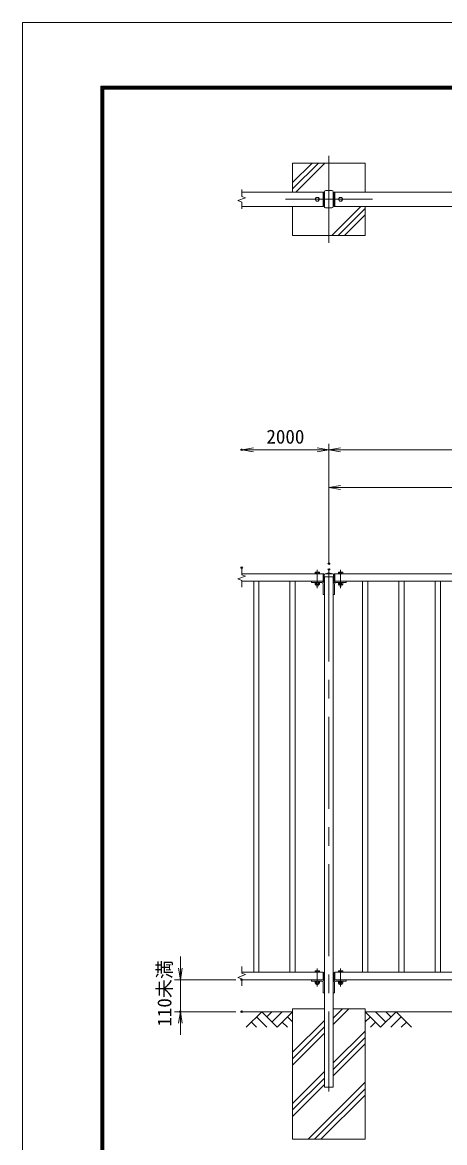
# Model space of a CAD drawing. Units: millimetres, scale not verified. Extents: x -4200 to 4200, y -2970 to 2970.
# Drawn here: x -4200 to -2747, y -892 to 2970 of the extents above; entities that cross this region are included whole.
import ezdxf
from ezdxf.enums import TextEntityAlignment as Align

# ---------------------------------------------------------------- set-up
doc = ezdxf.new("R2010")
doc.units = ezdxf.units.MM
doc.header["$LTSCALE"] = 10
doc.header["$PDMODE"] = 32
doc.header["$PDSIZE"] = 5
doc.linetypes.add('USER1', pattern=[50.8, 31.75, -6.35, 6.35, -6.35])
for name, color, linetype, lineweight in [('0-0_D-BGD', 7, 'Continuous', 18), ('0-1_D-STR4', 7, 'Continuous', 18), ('0-2_D-DCR-HCH', 7, 'Continuous', 13), ('0-3_D-BMK', 2, 'USER1', 13), ('0-4_D-STR1', 1, 'Continuous', 18), ('0-6_D-STR-DIM', 7, 'Continuous', 13), ('0-7_0', 7, 'Continuous', 18), ('0-9_D-STR3', 3, 'Continuous', 13), ('0-B_D-TTL', 7, 'Continuous', 18)]:
    doc.layers.add(name, color=color, linetype=linetype, lineweight=lineweight)
doc.layers.add('0-8_Defpoints', color=253, linetype='Continuous')
doc.styles.add('ＭＳ ゴシック', font='')
doc.styles.get('ＭＳ ゴシック').set_extended_font_data('MS Gothic')

# ---------------------------------------------------------------- blocks, each defined once
blk = doc.blocks.new('_Open')
at = {"layer": '0-7_0'}
blk.add_line((-10, 1.667), (0, 0), dxfattribs=at)
blk.add_lwpolyline([(-10, -1.667), (0, 0), (-10, 0)], dxfattribs=at)

msp = doc.modelspace()

# ---------------------------------------------------------------- linework, layer by layer
at = {"layer": '0-0_D-BGD'}
for p, q in [((-3269.71, -440.9), (-3444.71, -440.9)), ((-1269.71, -440.9), (-3019.71, -440.9))]:
    msp.add_line(p, q, dxfattribs=at)
at = {"layer": '0-1_D-STR4'}
for p, q in [((-3019.71, 2485.37), (-3269.71, 2485.37)), ((-3269.71, 2485.37), (-3269.71, 2385.37)), ((-3019.71, 2385.37), (-3019.71, 2485.37)), ((-3269.71, 2335.37), (-3269.71, 2235.37)), ((-3269.71, -430.9), (-3269.71, -880.9)), ((-3159.71, -430.9), (-3269.71, -430.9)), ((-3019.71, -430.9), (-3129.71, -430.9)), ((-3019.71, -430.9), (-3019.71, -880.9)), ((-3019.71, -880.9), (-3269.71, -880.9))]:
    msp.add_line(p, q, dxfattribs=at)
msp.add_lwpolyline([(-3269.71, 2235.37), (-3019.71, 2235.37), (-3019.71, 2335.37)], dxfattribs=at)
at = {"layer": '0-2_D-DCR-HCH'}
for p, q in [((-3269.71, 2396.34), (-3180.68, 2485.37)), ((-3269.71, 2418.43), (-3202.78, 2485.37)), ((-3258.58, 2385.37), (-3158.58, 2485.37)), ((-3034.71, 2335.37), (-3134.71, 2235.37)), ((-3019.71, 2328.27), (-3112.61, 2235.37)), ((-3019.71, 2306.17), (-3090.52, 2235.37)), ((-3376.13, -440.9), (-3429.35, -494.11)), ((-3393.87, -458.64), (-3358.23, -494.11)), ((-3376.13, -440.9), (-3322.92, -494.11)), ((-3358.4, -458.64), (-3340.66, -440.9)), ((-3340.66, -476.38), (-3305.18, -440.9)), ((-3322.92, -494.11), (-3269.71, -440.9)), ((-3287.45, -458.64), (-3269.71, -476.3)), ((-3129.71, -484.92), (-3075.69, -430.9)), ((-3129.71, -462.82), (-3097.79, -430.9)), ((-2966.5, -494.11), (-3019.71, -440.9)), ((-3001.97, -458.64), (-3019.71, -476.3)), ((-2948.76, -476.38), (-2984.24, -440.9)), ((-2913.29, -440.9), (-2966.5, -494.11)), ((-2930.93, -458.73), (-2948.76, -440.9)), ((-2895.55, -458.64), (-2931.19, -494.11)), ((-2913.29, -440.9), (-2860.07, -494.11)), ((-3411.61, -476.38), (-3393.79, -494.11)), ((-3305.18, -476.38), (-3287.37, -494.11)), ((-3269.71, -580.73), (-3159.71, -470.73)), ((-3269.71, -602.82), (-3159.71, -492.82)), ((-2984.24, -476.38), (-3002.05, -494.11)), ((-2877.81, -476.38), (-2895.63, -494.11)), ((-3269.71, -624.92), (-3159.71, -514.92)), ((-3129.71, -617.5), (-3019.71, -507.5)), ((-3129.71, -639.6), (-3019.71, -529.6)), ((-3129.71, -661.7), (-3019.71, -551.7)), ((-3269.71, -757.5), (-3159.71, -647.5)), ((-3269.71, -779.6), (-3159.71, -669.6)), ((-3269.71, -801.7), (-3159.71, -691.7)), ((-3216.33, -880.9), (-3019.71, -684.28)), ((-3194.24, -880.9), (-3019.71, -706.38)), ((-3172.14, -880.9), (-3019.71, -728.47))]:
    msp.add_line(p, q, dxfattribs=at)
at = {"layer": '0-3_D-BMK'}
for p, q in [((-3144.71, 2210.37), (-3144.71, 2510.37)), ((-2994.71, 2360.37), (-3294.71, 2360.37)), ((-3184.71, 1082.45), (-3184.71, 1019.75)), ((-3144.71, 1084.1), (-3144.71, -715.9)), ((-3104.71, 1082.45), (-3104.71, 1019.75)), ((-3184.71, -291.55), (-3184.71, -354.25)), ((-3104.71, -291.55), (-3104.71, -354.25))]:
    msp.add_line(p, q, dxfattribs=at)
at = {"layer": '0-4_D-STR1'}
for p, q in [((-3444.71, 2385.37), (-3164.71, 2385.37)), ((-3164.71, 2335.37), (-3164.71, 2385.37)), ((-3164.21, 2385.12), (-3164.71, 2385.12)), ((-3162.71, 2383.62), (-3162.71, 2337.12)), ((-3162.71, 2380.79), (-3159.71, 2380.79)), ((-3159.71, 2385.77), (-3159.71, 2334.97)), ((-3155.11, 2390.37), (-3134.31, 2390.37)), ((-3129.71, 2334.97), (-3129.71, 2385.77)), ((-3126.71, 2380.79), (-3129.71, 2380.79)), ((-3126.71, 2383.62), (-3126.71, 2337.12)), ((-3125.21, 2385.12), (-3124.71, 2385.12)), ((-3124.71, 2335.37), (-3124.71, 2385.37)), ((-1164.71, 2385.37), (-3124.71, 2385.37)), ((-3444.71, 2335.37), (-3164.71, 2335.37)), ((-3164.21, 2335.62), (-3164.71, 2335.62)), ((-3162.71, 2340.79), (-3159.71, 2340.79)), ((-3155.11, 2330.37), (-3134.31, 2330.37)), ((-3126.71, 2340.79), (-3129.71, 2340.79)), ((-3125.21, 2335.62), (-3124.71, 2335.62)), ((-1164.71, 2335.37), (-3124.71, 2335.37)), ((-3164.71, 1069.1), (-3444.71, 1069.1)), ((-3164.71, 1043.1), (-3444.71, 1043.1)), ((-3403.71, 1043.1), (-3403.71, -304.9)), ((-3385.71, 1043.1), (-3385.71, -304.9)), ((-3278.71, 1043.1), (-3278.71, -304.9)), ((-3260.71, 1043.1), (-3260.71, -304.9)), ((-3204.71, 1043.1), (-3204.71, 1038.6)), ((-3204.71, 1043.1), (-3168.71, 1043.1)), ((-3164.71, 1069.1), (-3164.71, 1043.1)), ((-3164.21, 1068.85), (-3164.71, 1068.85)), ((-3164.21, 1043.35), (-3164.71, 1043.35)), ((-3162.71, 1044.85), (-3162.71, 1067.35)), ((-3160.96, 1066.1), (-3160.96, 1059.1)), ((-3160.96, 1059.1), (-3128.46, 1059.1)), ((-3159.71, 1059.1), (-3159.71, -700.9)), ((-3144.71, 1072.1), (-3157.96, 1069.1)), ((-3157.96, 1069.1), (-3131.46, 1069.1)), ((-3144.71, 1072.1), (-3131.46, 1069.1)), ((-3129.71, -700.9), (-3129.71, 1059.1)), ((-3128.46, 1066.1), (-3128.46, 1059.1)), ((-3126.71, 1044.85), (-3126.71, 1067.35)), ((-3125.21, 1068.85), (-3124.71, 1068.85)), ((-3125.21, 1043.35), (-3124.71, 1043.35)), ((-3124.71, 1069.1), (-1164.71, 1069.1)), ((-3124.71, 1069.1), (-3124.71, 1043.1)), ((-3124.71, 1043.1), (-1164.71, 1043.1)), ((-3084.71, 1043.1), (-3120.71, 1043.1)), ((-3084.71, 1043.1), (-3084.71, 1038.6)), ((-3028.71, 1043.1), (-3028.71, -304.9)), ((-3010.71, 1043.1), (-3010.71, -304.9)), ((-2903.71, 1043.1), (-2903.71, -304.9)), ((-2885.71, 1043.1), (-2885.71, -304.9)), ((-2778.71, 1043.1), (-2778.71, -304.9)), ((-2760.71, 1043.1), (-2760.71, -304.9)), ((-3204.71, 1038.6), (-3168.71, 1038.6)), ((-3164.21, 1034.1), (-3164.21, 998.1)), ((-3125.21, 1034.1), (-3125.21, 998.1)), ((-3084.71, 1038.6), (-3120.71, 1038.6)), ((-3164.21, 998.1), (-3159.71, 998.1)), ((-3125.21, 998.1), (-3129.71, 998.1)), ((-3164.71, -304.9), (-3444.71, -304.9)), ((-3164.71, -304.9), (-3164.71, -330.9)), ((-3164.71, -304.9), (-3164.71, -330.9)), ((-3164.21, -305.15), (-3164.71, -305.15)), ((-3162.71, -329.15), (-3162.71, -306.65)), ((-3126.71, -329.15), (-3126.71, -306.65)), ((-3125.21, -305.15), (-3124.71, -305.15)), ((-3124.71, -304.9), (-1164.71, -304.9)), ((-3124.71, -304.9), (-3124.71, -330.9)), ((-3164.71, -330.9), (-3444.71, -330.9)), ((-3204.71, -330.9), (-3204.71, -335.4)), ((-3204.71, -330.9), (-3168.71, -330.9)), ((-3204.71, -335.4), (-3168.71, -335.4)), ((-3164.21, -330.65), (-3164.71, -330.65)), ((-3164.21, -339.9), (-3164.21, -375.9)), ((-3125.21, -330.65), (-3124.71, -330.65)), ((-3125.21, -339.9), (-3125.21, -375.9)), ((-3124.71, -330.9), (-1164.71, -330.9)), ((-3084.71, -330.9), (-3120.71, -330.9)), ((-3084.71, -335.4), (-3120.71, -335.4)), ((-3084.71, -330.9), (-3084.71, -335.4)), ((-3164.21, -375.9), (-3159.71, -375.9)), ((-3125.21, -375.9), (-3129.71, -375.9)), ((-3159.71, -700.9), (-3129.71, -700.9))]:
    msp.add_line(p, q, dxfattribs=at)
for centre, radius, start, end in [((-3164.21, 2383.62), 1.5, 0, 90), ((-3155.11, 2385.77), 4.6, 90.00002, 179.99999), ((-3134.31, 2385.77), 4.6, 0, 90.00002), ((-3125.21, 2383.62), 1.5, 90.00004, 180.00004), ((-3164.21, 2337.12), 1.5, 270, 0), ((-3155.11, 2334.97), 4.6, 179.99999, 270.00002), ((-3134.31, 2334.97), 4.6, 270.00002, 0), ((-3125.21, 2337.12), 1.5, 180.00004, 270.00004), ((-3168.71, 1034.1), 9, 0, 90), ((-3164.21, 1067.35), 1.5, 0, 90), ((-3164.21, 1044.85), 1.5, 270, 0), ((-3157.96, 1066.1), 3, 90, 180), ((-3131.46, 1066.1), 3, 0, 90), ((-3120.71, 1034.1), 9, 90, 180), ((-3125.21, 1067.35), 1.5, 90, 180), ((-3125.21, 1044.85), 1.5, 180, 270), ((-3168.71, 1034.1), 4.5, 0, 90), ((-3120.71, 1034.1), 4.5, 90, 180), ((-3164.21, -306.65), 1.5, 0, 90), ((-3125.21, -306.65), 1.5, 90, 180), ((-3168.71, -339.9), 9, 0, 90), ((-3168.71, -339.9), 4.5, 0, 90), ((-3164.21, -329.15), 1.5, 270, 0), ((-3120.71, -339.9), 9, 90, 180), ((-3125.21, -329.15), 1.5, 180, 270), ((-3120.71, -339.9), 4.5, 90, 180)]:
    msp.add_arc(centre, radius, start, end, dxfattribs=at)
at = {"layer": '0-6_D-STR-DIM'}
for p, q in [((-3457.92, 2355.56), (-3431.5, 2365.18)), ((-3444.71, 2393.79), (-3444.71, 2369.98)), ((-3431.5, 2365.18), (-3444.71, 2369.98)), ((-3444.71, 2350.75), (-3457.92, 2355.56)), ((-3444.71, 2350.75), (-3444.71, 2326.94)), ((-3144.71, 1124.1), (-3144.71, 1516.67)), ((-3144.71, 1104.1), (-3144.71, 1516.67)), ((-3144.71, 1496.67), (-3444.71, 1496.67)), ((-3144.71, 1496.67), (-1144.71, 1496.67)), ((-3144.71, 1104.1), (-3144.71, 1386.57)), ((-3144.71, 1366.57), (-1144.71, 1366.57)), ((-3444.71, 1089.53), (-3444.71, 1065.72)), ((-3457.92, 1051.29), (-3431.5, 1060.91)), ((-3444.71, 1046.48), (-3457.92, 1051.29)), ((-3431.5, 1060.91), (-3444.71, 1065.72)), ((-3444.71, 1046.48), (-3444.71, 1022.67)), ((-3656.21, -290.9), (-3656.21, -250.9)), ((-3444.71, -284.47), (-3444.71, -308.28)), ((-3431.5, -313.09), (-3444.71, -308.28)), ((-3464.71, -330.9), (-3676.21, -330.9)), ((-3656.21, -330.9), (-3656.21, -440.9)), ((-3457.92, -322.71), (-3431.5, -313.09)), ((-3444.71, -327.52), (-3457.92, -322.71)), ((-3444.71, -327.52), (-3444.71, -351.33)), ((-3464.71, -440.9), (-3676.21, -440.9)), ((-3656.21, -480.9), (-3656.21, -520.9))]:
    msp.add_line(p, q, dxfattribs=at)
at = {"layer": '0-8_Defpoints'}
for p in [(-3444.71, 1496.67), (-3444.71, 1090.03), (-3144.71, 1104.1), (-3144.71, 1084.1), (-3444.71, -330.9), (-3656.21, -440.9), (-3444.71, -440.9)]:
    msp.add_point(p, dxfattribs=at)
at = {"layer": '0-9_D-STR3'}
for p, q in [((-3192.21, 2360.37), (-3188.47, 2366.86)), ((-3180.95, 2353.87), (-3177.21, 2360.36)), ((-3108.47, 2353.87), (-3112.21, 2360.36)), ((-3097.21, 2360.37), (-3100.95, 2366.86)), ((-3192.21, 1074.02), (-3191.2, 1074.6)), ((-3192.21, 1069.1), (-3192.21, 1074.02)), ((-3192.21, 1069.1), (-3177.21, 1069.1)), ((-3191.2, 1074.6), (-3178.22, 1074.6)), ((-3188.45, 1069.1), (-3188.45, 1074.02)), ((-3180.97, 1069.1), (-3180.97, 1074.02)), ((-3177.21, 1074.02), (-3178.22, 1074.6)), ((-3177.21, 1069.1), (-3177.21, 1074.02)), ((-3112.21, 1074.02), (-3111.2, 1074.6)), ((-3112.21, 1069.1), (-3112.21, 1074.02)), ((-3097.21, 1069.1), (-3112.21, 1069.1)), ((-3098.22, 1074.6), (-3111.2, 1074.6)), ((-3108.45, 1069.1), (-3108.45, 1074.02)), ((-3100.97, 1069.1), (-3100.97, 1074.02)), ((-3097.21, 1074.02), (-3098.22, 1074.6)), ((-3097.21, 1069.1), (-3097.21, 1074.02)), ((-3192.21, 1038.6), (-3192.21, 1032.68)), ((-3177.21, 1038.6), (-3192.21, 1038.6)), ((-3192.21, 1032.68), (-3191.2, 1032.1)), ((-3178.22, 1032.1), (-3191.2, 1032.1)), ((-3188.45, 1038.6), (-3188.45, 1032.68)), ((-3180.97, 1038.6), (-3180.97, 1032.68)), ((-3177.21, 1032.68), (-3178.22, 1032.1)), ((-3177.21, 1038.6), (-3177.21, 1032.68)), ((-3112.21, 1038.6), (-3112.21, 1032.68)), ((-3112.21, 1038.6), (-3097.21, 1038.6)), ((-3112.21, 1032.68), (-3111.2, 1032.1)), ((-3111.2, 1032.1), (-3098.22, 1032.1)), ((-3108.45, 1038.6), (-3108.45, 1032.68)), ((-3100.97, 1038.6), (-3100.97, 1032.68)), ((-3097.21, 1032.68), (-3098.22, 1032.1)), ((-3097.21, 1038.6), (-3097.21, 1032.68)), ((-3192.21, -299.98), (-3191.2, -299.4)), ((-3192.21, -304.9), (-3192.21, -299.98)), ((-3192.21, -304.9), (-3177.21, -304.9)), ((-3191.2, -299.4), (-3178.22, -299.4)), ((-3188.45, -304.9), (-3188.45, -299.98)), ((-3180.97, -304.9), (-3180.97, -299.98)), ((-3177.21, -299.98), (-3178.22, -299.4)), ((-3177.21, -304.9), (-3177.21, -299.98)), ((-3112.21, -299.98), (-3111.2, -299.4)), ((-3112.21, -304.9), (-3112.21, -299.98)), ((-3097.21, -304.9), (-3112.21, -304.9)), ((-3098.22, -299.4), (-3111.2, -299.4)), ((-3108.45, -304.9), (-3108.45, -299.98)), ((-3100.97, -304.9), (-3100.97, -299.98)), ((-3097.21, -299.98), (-3098.22, -299.4)), ((-3097.21, -304.9), (-3097.21, -299.98)), ((-3192.21, -335.4), (-3192.21, -341.32)), ((-3177.21, -335.4), (-3192.21, -335.4)), ((-3192.21, -341.32), (-3191.2, -341.9)), ((-3178.22, -341.9), (-3191.2, -341.9)), ((-3188.45, -335.4), (-3188.45, -341.32)), ((-3180.97, -335.4), (-3180.97, -341.32)), ((-3177.21, -341.32), (-3178.22, -341.9)), ((-3177.21, -335.4), (-3177.21, -341.32)), ((-3112.21, -335.4), (-3112.21, -341.32)), ((-3112.21, -335.4), (-3097.21, -335.4)), ((-3112.21, -341.32), (-3111.2, -341.9)), ((-3111.2, -341.9), (-3098.22, -341.9)), ((-3108.45, -335.4), (-3108.45, -341.32)), ((-3100.97, -335.4), (-3100.97, -341.32)), ((-3097.21, -341.32), (-3098.22, -341.9)), ((-3097.21, -335.4), (-3097.21, -341.32))]:
    msp.add_line(p, q, dxfattribs=at)
for points in [[(-3192.21, 2360.37), (-3188.46, 2353.87), (-3180.95, 2353.87)], [(-3188.47, 2366.86), (-3180.96, 2366.86), (-3177.21, 2360.36)], [(-3100.95, 2366.86), (-3108.46, 2366.86), (-3112.21, 2360.36)], [(-3097.21, 2360.37), (-3100.96, 2353.87), (-3108.47, 2353.87)]]:
    msp.add_lwpolyline(points, dxfattribs=at)
for centre in [(-3184.71, 2360.37), (-3104.71, 2360.37)]:
    msp.add_circle(centre, 6.49, dxfattribs=at)
for centre, radius, start, end in [((-3191.43, 1066.7), 7.9, 67.81236, 88.31726), ((-3184.71, 1062.27), 12.33, 72.33186, 107.66814), ((-3177.98, 1066.7), 7.9, 91.68274, 112.18764), ((-3111.43, 1066.7), 7.9, 67.81236, 88.31726), ((-3104.71, 1062.27), 12.33, 72.33186, 107.66814), ((-3097.98, 1066.7), 7.9, 91.68274, 112.18764), ((-3191.43, 1039.99), 7.9, 271.68274, 292.18764), ((-3184.71, 1032.61), 6.51, 184.51776, 355.48224), ((-3184.71, 1044.43), 12.33, 252.33186, 287.66814), ((-3177.98, 1039.99), 7.9, 247.81236, 268.31726), ((-3111.43, 1039.99), 7.9, 271.68274, 292.18764), ((-3104.71, 1032.61), 6.51, 184.51776, 355.48224), ((-3104.71, 1044.43), 12.33, 252.33186, 287.66814), ((-3097.98, 1039.99), 7.9, 247.81236, 268.31726), ((-3191.43, -307.3), 7.9, 67.81236, 88.31726), ((-3184.71, -311.73), 12.33, 72.33186, 107.66814), ((-3177.98, -307.3), 7.9, 91.68274, 112.18764), ((-3111.43, -307.3), 7.9, 67.81236, 88.31726), ((-3104.71, -311.73), 12.33, 72.33186, 107.66814), ((-3097.98, -307.3), 7.9, 91.68274, 112.18764), ((-3191.43, -334.01), 7.9, 271.68274, 292.18764), ((-3184.71, -341.39), 6.51, 184.51776, 355.48224), ((-3184.71, -329.57), 12.33, 252.33186, 287.66814), ((-3177.98, -334.01), 7.9, 247.81236, 268.31726), ((-3111.43, -334.01), 7.9, 271.68274, 292.18764), ((-3104.71, -341.39), 6.51, 184.51776, 355.48224), ((-3104.71, -329.57), 12.33, 252.33186, 287.66814), ((-3097.98, -334.01), 7.9, 247.81236, 268.31726)]:
    msp.add_arc(centre, radius, start, end, dxfattribs=at)
at = {"layer": '0-B_D-TTL'}
for points in [[(-4199.84, -2969.82), (4200.16, -2969.82), (4200.16, 2970.18), (-4199.84, 2970.18)], [(-3929.84, 2750.18), (3930.16, 2750.18), (3930.16, -2749.82), (-3929.84, -2749.82)], [(-3927.34, 2747.68), (3927.66, 2747.68), (3927.66, -2747.32), (-3927.34, -2747.32)], [(-3924.84, 2745.18), (3925.16, 2745.18), (3925.16, -2744.82), (-3924.84, -2744.82)], [(-3922.34, 2742.68), (3922.66, 2742.68), (3922.66, -2742.32), (-3922.34, -2742.32)], [(-3919.84, 2740.18), (3920.16, 2740.18), (3920.16, -2739.82), (-3919.84, -2739.82)]]:
    msp.add_lwpolyline(points, close=True, dxfattribs=at)

# ---------------------------------------------------------------- block references
at = {"layer": '0-6_D-STR-DIM', "xscale": 4, "yscale": 4}
for p, rotation in [((-3444.71, 1496.67), 180), ((-3144.71, 1496.67), 180), ((-3144.71, 1366.57), 180), ((-3656.21, -330.9), 270), ((-3656.21, -440.9), 90)]:
    msp.add_blockref('_Open', p, dxfattribs=dict(at, rotation=rotation))
msp.add_blockref('_Open', (-3144.71, 1496.67), dxfattribs=at)

# ---------------------------------------------------------------- texts
at = {"layer": '0-6_D-STR-DIM', "style": 'ＭＳ ゴシック'}
msp.add_text('2000', height=48.09, dxfattribs=at).set_placement((-3359.98, 1503.42), align=Align.BOTTOM_LEFT)
msp.add_text('110未満', height=48.09, rotation=90, dxfattribs=at).set_placement((-3672.48, -492.21), align=Align.BOTTOM_LEFT)

doc.saveas('drawing.dxf')
